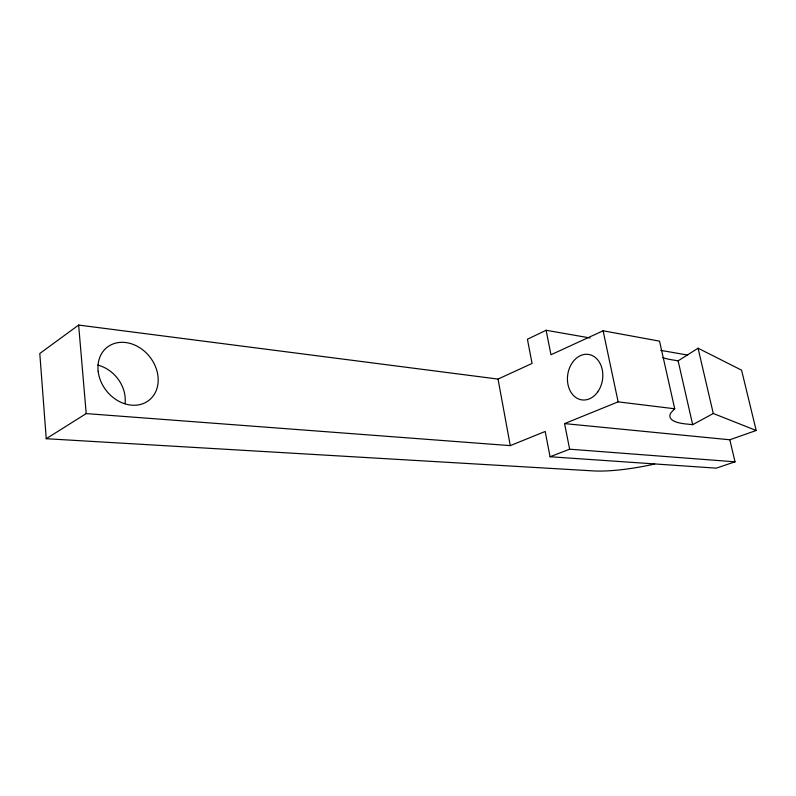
<?xml version="1.0" encoding="UTF-8"?>
<svg xmlns="http://www.w3.org/2000/svg" width="796" height="796" viewBox="0 0 796 796"><rect width="100%" height="100%" fill="white"/><g stroke="black" fill="none" stroke-linecap="round" stroke-linejoin="round"><path stroke-width="1.19" d="M654.67 464.028A70.147 14.537 -11.6 0 1 593.348 470.904L46.238 438.715L39.8 353.484L78.635 325.066L498.037 379.085L532.076 363.434L527.41 339.235L546.116 330.27L550.961 354.757L603.109 330.788L659.536 341.146L674.719 408.776L670.67 413.104A83.272 18.796 -12.9 0 0 685.406 423.9L692.669 424.686L713.286 413.492L756.2 430.487L741.583 370.18L698.062 348.22L678.122 360.847L670.869 359.633A81.948 22.626 -13.6 0 1 662.809 357.523M46.238 438.715L86.207 413.592L510.276 445.631L545.19 431.462L550.066 456.745L716.221 468.157L735.016 461.819L729.823 439.78L564.573 423.601L569.638 449.193L735.016 461.819M564.573 423.601L618.134 401.861L674.719 408.776M550.066 456.745L569.638 449.193M729.823 439.78L756.2 430.487M546.116 330.27L590.035 337.962M660.789 350.369L687.635 355.066M698.062 348.22L713.286 413.492M678.122 360.847L692.669 424.686M603.109 330.788L618.134 401.861M498.037 379.085L510.276 445.631M78.635 325.066L86.207 413.592M97.848 365.095A32.646 27.303 49.7 0 1 125.032 403.642M597.697 391.95A22.975 17.572 -81.7 0 0 589.637 354.648A22.975 17.572 -81.7 0 0 568.045 384.846A22.975 17.572 -81.7 0 0 597.697 391.95M98.167 371.334A33.76 27.532 51.3 0 0 146.146 402.179A33.76 27.532 51.3 0 0 139.887 347.822A33.76 27.532 51.3 0 0 98.167 371.334"/></g></svg>
